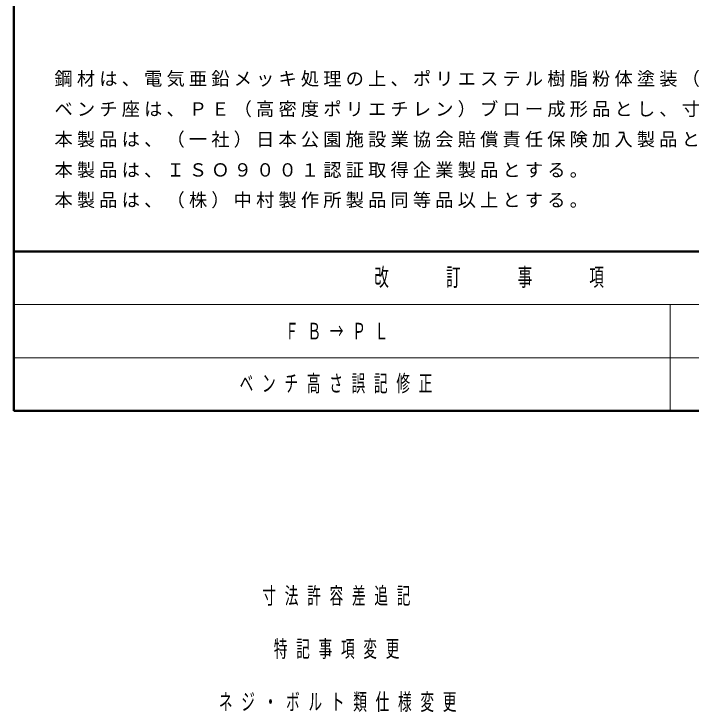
# Model space of a CAD drawing. Units: millimetres on the paper, scale 1:20. Extents: x -365 to 10, y -40 to 257.
# Drawn here: x -365 to -275.7, y -39.7 to 52.3 of the extents above; entities that cross this region are included whole.
import ezdxf

# ---------------------------------------------------------------- set-up
doc = ezdxf.new("R2010")
doc.units = ezdxf.units.MM
doc.layers.add('LY_1', color=7, linetype='Continuous', lineweight=25)
doc.layers.add('LY_2', color=7, linetype='Continuous', lineweight=13)
doc.styles.add('ＭＳ ゴシック', font='')
doc.styles.get('ＭＳ ゴシック').set_extended_font_data('MS Gothic')

msp = doc.modelspace()

# ---------------------------------------------------------------- linework, layer by layer
at = {"layer": 'LY_2', "lineweight": 50}
for p, q in [((-365, 257), (-365, 0)), ((-365, 21), (0, 21)), ((-365, 0), (0, 0))]:
    msp.add_line(p, q, dxfattribs=at)
at = {"layer": 'LY_2'}
for p, q in [((-365, 14), (-238.5, 14)), ((-278.5, 14), (-278.5, 0)), ((-365, 7), (-238.5, 7))]:
    msp.add_line(p, q, dxfattribs=at)

# ---------------------------------------------------------------- texts
at = {"layer": 'LY_1', "style": 'ＭＳ ゴシック'}
for s, insert, char_height, attachment_point in [('\\T1.23;鋼材は、電気亜鉛メッキ処理の上、ポリエステル樹脂粉体塗装（ウォームグレー）仕上げとする。', (-359.655, 42.683), 1.76, 7), ('\\T1.23;ベンチ座は、ＰＥ（高密度ポリエチレン）ブロー成形品とし、寸法許容差は±２％とする。', (-359.655, 38.683), 1.76, 7), ('\\T1.23;本製品は、（一社）日本公園施設業協会賠償責任保険加入製品とする。', (-359.655, 34.683), 1.76, 7), ('\\T1.23;本製品は、ＩＳＯ９００１認証取得企業製品とする。', (-359.655, 30.683), 1.76, 7), ('\\T1.23;本製品は、（株）中村製作所製品同等品以上とする。', (-359.655, 26.683), 1.76, 7), ('\\T1.64;\\W0.6;ＦＢ→ＰＬ', (-329.25, 10.5), 2.199, 4), ('\\T1.64;\\W0.6;ベンチ高さ誤記修正', (-335.25, 3.5), 2.199, 4), ('\\T1.64;\\W0.6;寸法許容差追記', (-332.25, -24.5), 2.199, 4), ('\\T1.64;\\W0.6;特記事項変更', (-330.75, -31.5), 2.199, 4), ('\\T1.64;\\W0.6;ネジ・ボルト類仕様変更', (-321.75, -38.5), 2.199, 5)]:
    msp.add_mtext(s, dxfattribs=dict(at, insert=insert, char_height=char_height, attachment_point=attachment_point))
at = {"layer": 'LY_2', "color": 4, "insert": (-301.75, 17.5), "char_height": 2.346, "attachment_point": 5, "style": 'ＭＳ ゴシック'}
msp.add_mtext('\\T1.64;\\W0.6;改\u3000\u3000訂\u3000\u3000事\u3000\u3000項', dxfattribs=at)

doc.saveas('drawing.dxf')
